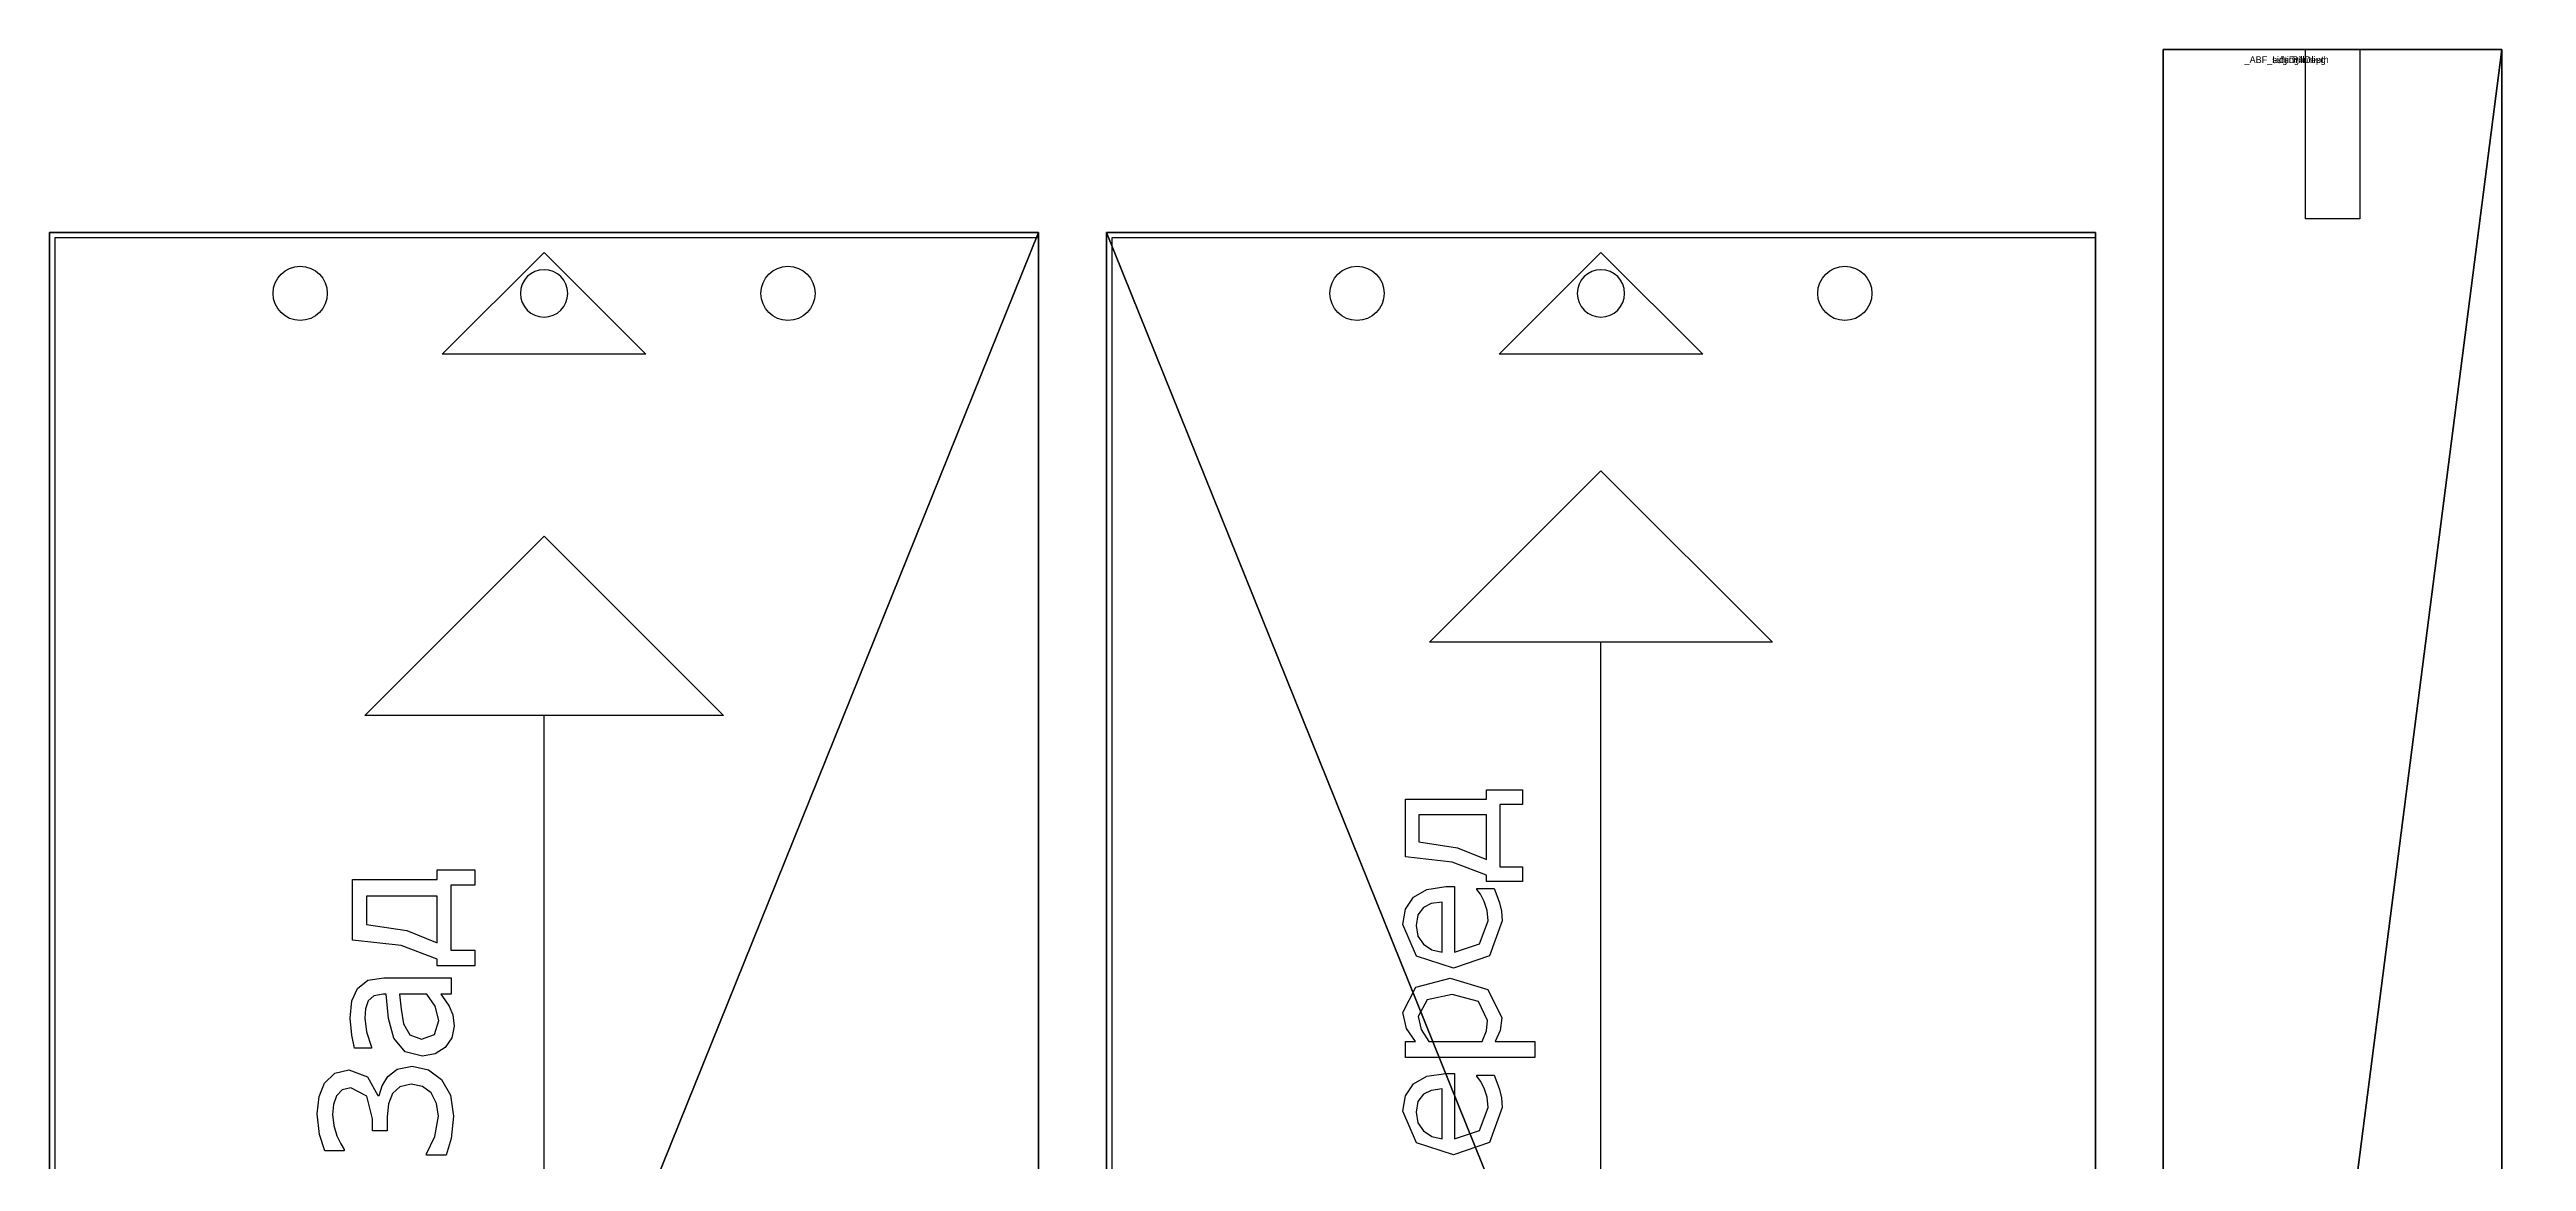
# Model space of a CAD drawing. Header units: millimetres. Extents: x -41809 to 43, y -1679 to 482.
# Drawn here: x -3217.7 to -2852.1, y 224.9 to 389 of the extents above; entities that cross this region are included whole.
import ezdxf

# ---------------------------------------------------------------- set-up
doc = ezdxf.new("R2010")
doc.units = ezdxf.units.MM
doc.header["$LTSCALE"] = 25.4
doc.layers.get('0').update_dxf_attribs({"true_color": 0xffffff})
for name, color, linetype, true_color in [('ABF_cuttingLines', 56, 'Continuous', 0x808014), ('ABF_edgeBanding', 172, 'Continuous', 0x0000cc), ('ABF_Label', 241, 'Continuous', 0xff87aa), ('D7-DEPTHF-$44817', 241, 'Continuous', 0xff87aa), ('D8-DEPTH12-$38878', 134, 'Continuous', 0x009987), ('Dside8', 252, 'Continuous', 0x777799)]:
    doc.layers.add(name, color=color, linetype=linetype, true_color=true_color)

# ---------------------------------------------------------------- blocks, each defined once
blk = doc.blocks.new('Group87#3')
at = {"layer": 'Dside8', "color": 0, "extrusion": (0, -1, 0)}
blk.add_circle((0, 9), 4, dxfattribs=at)
blk = doc.blocks.new('Group88#3')
at = {"layer": 'Dside8', "color": 0}
blk.add_polyline3d([(-4, 0, 0), (-4, -25, 0), (4, -25, 0), (4, 0, 0), (-4, 0, 0)], close=True, dxfattribs=at)
blk = doc.blocks.new('Group124#1')
at = {"layer": 'ABF_cuttingLines', "color": 0}
blk.add_polyline3d([(-50, 18, 0), (0, 18, 0), (0, 407, 0), (-50, 407, 0), (-50, 18, 0)], close=True, dxfattribs=at)
blk = doc.blocks.new('______ 1. ___#24')
at = {"layer": 'ABF_cuttingLines', "color": 0}
for p, q in [((-50, 407, 18), (0, 407, 18)), ((-50, 18, 18), (-50, 407, 18)), ((-50, 18), (-50, 407)), ((-50, 407), (0, 407)), ((-50, 18, 18), (-50, 407, 18)), ((-50, 407, 18), (-50, 407)), ((-50, 18), (-50, 407)), ((-50, 407, 18), (0, 407, 18)), ((-50, 407), (0, 407)), ((-50, 407, 18), (-50, 407)), ((0, 407, 18), (0, 18, 18)), ((0, 407), (0, 18)), ((0, 407, 18), (0, 407)), ((0, 407, 18), (0, 18, 18)), ((0, 407), (0, 18)), ((0, 407, 18), (0, 407))]:
    blk.add_line(p, q, dxfattribs=at)
at = {"color": 0, "extrusion": (0, 0, -1)}
ref = blk.add_blockref('Group87#3', (25, 407, -18), dxfattribs=dict(at, rotation=360))
ref.add_attrib('Skp_GroupInstanceName', '_ABF_sideDrill', (0, 0), dxfattribs={"height": 1})
ref = blk.add_blockref('Group88#3', (25, 407, -18), dxfattribs=dict(at, rotation=360))
ref.add_attrib('Skp_GroupInstanceName', '_ABF_sideDrillDepth', (0, 0), dxfattribs={"height": 1})
at = {"layer": 'ABF_cuttingLines', "color": 0}
ref = blk.add_blockref('Group124#1', (0, 0, 18), dxfattribs=at)
ref.add_attrib('Skp_GroupInstanceName', '_ABF_cuttingLines', (0, 0), dxfattribs={"layer": '0', "height": 1})
at = {"color": 7, "true_color": 0xffffff}
mesh = blk.add_polyface(dxfattribs=at)
corners = [(-50, 18, 18), (0, 407, 18), (-50, 407, 18), (0, 18, 18)]
mesh.append_faces([[corners[k] for k in face] for face in [(0, 1, 2), (1, 0, 3)]], dxfattribs={"vtx0": -1, "color": 7})
at = {"color": 0}
mesh = blk.add_polyface(dxfattribs=at)
corners = [(0, 407), (-50, 18), (-50, 407), (0, 18)]
mesh.append_faces([[corners[k] for k in face] for face in [(0, 1, 2), (1, 0, 3)]], dxfattribs={"vtx0": -1, "color": 0})
mesh = blk.add_polyface(dxfattribs=at)
corners = [(-50, 407, 18), (-50, 18), (-50, 18, 18), (-50, 407)]
mesh.append_faces([[corners[k] for k in face] for face in [(0, 1, 2), (1, 0, 3)]], dxfattribs={"vtx0": -1, "color": 0})
mesh = blk.add_polyface(dxfattribs=at)
corners = [(-50, 407, 18), (0, 407), (-50, 407), (0, 407, 18)]
mesh.append_faces([[corners[k] for k in face] for face in [(0, 1, 2), (1, 0, 3)]], dxfattribs={"vtx0": -1, "color": 0})
mesh = blk.add_polyface(dxfattribs=at)
corners = [(0, 407), (0, 18, 18), (0, 18), (0, 407, 18)]
mesh.append_faces([[corners[k] for k in face] for face in [(0, 1, 2), (1, 0, 3)]], dxfattribs={"vtx0": -1, "color": 0})
blk = doc.blocks.new('Group28#1')
at = {"layer": 'D8-DEPTH12-$38878', "color": 0, "extrusion": (0, 0, -1)}
blk.add_circle((0, -9), 4, dxfattribs=at)
blk = doc.blocks.new('Group32#1')
at = {"layer": 'D8-DEPTH12-$38878', "color": 0, "extrusion": (0, 0, -1)}
blk.add_circle((0, -9), 4, dxfattribs=at)
blk = doc.blocks.new('Group34#2')
at = {"layer": 'D7-DEPTHF-$44817', "color": 0}
blk.add_circle((0, -9, 18), 3.5, dxfattribs=at)
blk = doc.blocks.new('Group102#1')
at = {"layer": 'ABF_Label', "color": 0}
for p, q in [((31.48, 15.3), (32.73, 19.11)), ((32.73, 19.11), (36.01, 20.52)), ((33.96, 18.39), (33.4, 17.54)), ((34.79, 18.97), (33.96, 18.39)), ((35.91, 19.16), (34.79, 18.97)), ((37.03, 18.97), (35.91, 19.16)), ((36.01, 20.52), (37.62, 20.26)), ((37.77, 18.41), (37.03, 18.97)), ((37.62, 20.26), (38.84, 19.44)), ((38.17, 17.6), (37.77, 18.41)), ((38.84, 19.44), (39.65, 18.06)), ((39.65, 18.06), (39.93, 16.08)), ((41.59, 6.86), (41.59, 20.25)), ((41.59, 20.25), (43.24, 20.25)), ((43.24, 20.25), (43.24, 19.23)), ((43.24, 19.23), (44.6, 20.15)), ((44.48, 18.64), (43.24, 17.84)), ((45.83, 18.95), (44.48, 18.64)), ((44.6, 20.15), (46.24, 20.52)), ((47.57, 18.03), (45.83, 18.95)), ((46.24, 20.52), (48.86, 19.19)), ((48.1, 15.43), (47.57, 18.03)), ((48.86, 19.19), (49.8, 15.62)), ((50.84, 15.3), (52.09, 19.11)), ((52.09, 19.11), (55.36, 20.52)), ((53.31, 18.39), (52.75, 17.54)), ((54.15, 18.97), (53.31, 18.39)), ((55.27, 19.16), (54.15, 18.97)), ((56.38, 18.97), (55.27, 19.16)), ((55.36, 20.52), (56.97, 20.26)), ((57.12, 18.41), (56.38, 18.97)), ((56.97, 20.26), (58.2, 19.44)), ((57.53, 17.6), (57.12, 18.41)), ((58.2, 19.44), (59.01, 18.06)), ((59.01, 18.06), (59.29, 16.08)), ((61.84, 15.44), (62.37, 20.25)), ((62.37, 20.25), (68.37, 20.25)), ((63.92, 18.87), (63.32, 14.87)), ((66.72, 18.87), (63.92, 18.87)), ((66.72, 11.87), (66.72, 18.87)), ((68.37, 20.25), (68.37, 11.87)), ((33.4, 17.54), (33.15, 16.45)), ((33.15, 16.45), (38.33, 16.45)), ((38.33, 16.45), (38.17, 17.6)), ((39.93, 16.08), (39.93, 15.19)), ((43.24, 17.84), (43.24, 12.3)), ((47.39, 12.69), (48.1, 15.43)), ((49.8, 15.62), (48.63, 11.72)), ((52.75, 17.54), (52.51, 16.45)), ((52.51, 16.45), (57.68, 16.45)), ((57.68, 16.45), (57.53, 17.6)), ((59.29, 16.08), (59.29, 15.19)), ((60.48, 11.87), (61.84, 15.44)), ((32.77, 11.56), (31.48, 15.3)), ((39.93, 15.19), (33.15, 15.19)), ((33.15, 15.19), (34.01, 12.58)), ((39.14, 12.5), (39.65, 12.86)), ((39.65, 12.86), (39.75, 12.86)), ((39.75, 12.86), (39.75, 11.06)), ((52.13, 11.56), (50.84, 15.3)), ((59.29, 15.19), (52.51, 15.19)), ((52.51, 15.19), (53.37, 12.58)), ((58.5, 12.5), (59.01, 12.86)), ((59.01, 12.86), (59.1, 12.86)), ((59.1, 12.86), (59.1, 11.06)), ((63.32, 14.87), (62.1, 11.87)), ((36.4, 10.24), (32.77, 11.56)), ((34.01, 12.58), (36.38, 11.68)), ((36.38, 11.68), (37.45, 11.8)), ((37.39, 10.31), (36.4, 10.24)), ((38.26, 10.51), (37.39, 10.31)), ((37.45, 11.8), (38.39, 12.11)), ((39.03, 10.78), (38.26, 10.51)), ((38.39, 12.11), (39.14, 12.5)), ((39.75, 11.06), (39.03, 10.78)), ((43.24, 12.3), (44.35, 11.87)), ((44.39, 10.44), (43.24, 10.96)), ((43.24, 10.96), (43.24, 6.86)), ((44.35, 11.87), (45.4, 11.75)), ((45.68, 10.27), (44.39, 10.44)), ((45.4, 11.75), (47.39, 12.69)), ((48.63, 11.72), (45.68, 10.27)), ((55.76, 10.24), (52.13, 11.56)), ((53.37, 12.58), (55.74, 11.68)), ((55.74, 11.68), (56.8, 11.8)), ((56.74, 10.31), (55.76, 10.24)), ((57.61, 10.51), (56.74, 10.31)), ((56.8, 11.8), (57.75, 12.11)), ((58.38, 10.78), (57.61, 10.51)), ((57.75, 12.11), (58.5, 12.5)), ((59.1, 11.06), (58.38, 10.78)), ((59.83, 8.12), (59.83, 11.87)), ((59.83, 11.87), (60.48, 11.87)), ((67.81, 10.49), (61.36, 10.49)), ((61.36, 10.49), (61.36, 8.12)), ((62.1, 11.87), (66.72, 11.87)), ((67.81, 8.12), (67.81, 10.49)), ((68.37, 11.87), (69.34, 11.87)), ((69.34, 11.87), (69.34, 8.12)), ((61.36, 8.12), (59.83, 8.12)), ((69.34, 8.12), (67.81, 8.12)), ((43.24, 6.86), (41.59, 6.86)), ((-51.61, 0), (84.63, 0))]:
    blk.add_line(p, q, dxfattribs=at)
blk.add_polyline3d([(84.63, 17.78, 0), (102.41, 0, 0), (84.63, -17.78, 0), (84.63, 17.78, 0)], close=True, dxfattribs=at)
blk = doc.blocks.new('Group125#1')
at = {"layer": 'ABF_cuttingLines', "color": 0}
blk.add_polyline3d([(-479.2, -32.3, 0), (-479.2, -392.7, 0), (-334, -392.7, 0), (-334, -32.3, 0), (-479.2, -32.3, 0)], close=True, dxfattribs=at)
blk = doc.blocks.new('Group126#1')
at = {"layer": 'ABF_edgeBanding', "color": 0}
blk.add_polyline3d([(-407, -34.45, 0), (-391.96, -49.49, 0), (-422.04, -49.49, 0), (-407, -34.45, 0)], close=True, dxfattribs=at)
blk = doc.blocks.new('______ 1. ___#25')
at = {"color": 0}
for p, q in [((-480, -31.5, 18), (-334, -31.5, 18)), ((-480, -393.5, 18), (-480, -31.5, 18)), ((-480, -31.5), (-334, -31.5)), ((-480, -393.5), (-480, -31.5)), ((-480, -31.5, 18), (-334, -31.5, 18)), ((-480, -31.5), (-334, -31.5)), ((-480, -31.5, 18), (-480, -31.5)), ((-480, -393.5, 18), (-480, -31.5, 18)), ((-480, -31.5, 18), (-480, -31.5)), ((-480, -393.5), (-480, -31.5)), ((-334, -31.5, 18), (-334, -393.5, 18)), ((-334, -31.5), (-334, -393.5)), ((-334, -31.5, 18), (-334, -31.5)), ((-334, -31.5, 18), (-334, -393.5, 18)), ((-334, -31.5), (-334, -393.5)), ((-334, -31.5, 18), (-334, -31.5))]:
    blk.add_line(p, q, dxfattribs=at)
at = {"color": 0, "extrusion": (0, 0, -1), "rotation": 180}
for name, p in [('Group28#1', (443, -49.5, -18)), ('Group34#2', (407, -49.5, -18)), ('Group32#1', (371, -49.5, -18))]:
    blk.add_blockref(name, p, dxfattribs=at)
at = {"layer": 'ABF_cuttingLines', "color": 0}
blk.add_blockref('Group125#1', (0, 0, 18), dxfattribs=at)
at = {"layer": 'ABF_edgeBanding', "color": 0}
blk.add_blockref('Group126#1', (0, 0, 18), dxfattribs=at)
at = {"layer": 'ABF_Label', "color": 0, "xscale": 1.42396740103657, "yscale": 1.42396740103657, "rotation": 90}
blk.add_blockref('Group102#1', (-407, -212.5, 18), dxfattribs=at)
at = {"color": 7, "true_color": 0xffffff}
mesh = blk.add_polyface(dxfattribs=at)
corners = [(-334, -393.5, 18), (-480, -31.5, 18), (-480, -393.5, 18), (-334, -31.5, 18)]
mesh.append_faces([[corners[k] for k in face] for face in [(0, 1, 2), (1, 0, 3)]], dxfattribs={"vtx0": -1, "color": 7})
at = {"color": 0}
mesh = blk.add_polyface(dxfattribs=at)
corners = [(-480, -31.5), (-334, -393.5), (-480, -393.5), (-334, -31.5)]
mesh.append_faces([[corners[k] for k in face] for face in [(0, 1, 2), (1, 0, 3)]], dxfattribs={"vtx0": -1, "color": 0})
at = {"color": 13, "true_color": 0xc46b6b}
mesh = blk.add_polyface(dxfattribs=at)
corners = [(-480, -31.5, 18), (-334, -31.5), (-480, -31.5), (-334, -31.5, 18)]
mesh.append_faces([[corners[k] for k in face] for face in [(0, 1, 2), (1, 0, 3)]], dxfattribs={"vtx0": -1, "color": 13})
mesh = blk.add_polyface(dxfattribs=at)
corners = [(-480, -31.5, 18), (-480, -393.5), (-480, -393.5, 18), (-480, -31.5)]
mesh.append_faces([[corners[k] for k in face] for face in [(0, 1, 2), (1, 0, 3)]], dxfattribs={"vtx0": -1, "color": 13})
at = {"color": 0}
mesh = blk.add_polyface(dxfattribs=at)
corners = [(-334, -31.5), (-334, -393.5, 18), (-334, -393.5), (-334, -31.5, 18)]
mesh.append_faces([[corners[k] for k in face] for face in [(0, 1, 2), (1, 0, 3)]], dxfattribs={"vtx0": -1, "color": 0})
blk = doc.blocks.new('Group38#1')
at = {"layer": 'D8-DEPTH12-$38878', "color": 0}
blk.add_circle((0, 9), 4, dxfattribs=at)
blk = doc.blocks.new('Group42#1')
at = {"layer": 'D8-DEPTH12-$38878', "color": 0}
blk.add_circle((0, 9), 4, dxfattribs=at)
blk = doc.blocks.new('Group49#1')
at = {"layer": 'D7-DEPTHF-$44817', "color": 0, "extrusion": (0, 0, -1)}
blk.add_circle((0, 9, 18), 3.5, dxfattribs=at)
blk = doc.blocks.new('Group104#1')
at = {"layer": 'ABF_Label', "color": 0}
for p, q in [((30.52, 21.73), (32.14, 22.25)), ((32.14, 22.25), (34.16, 22.48)), ((34.16, 22.48), (35.9, 22.31)), ((35.9, 22.31), (37.23, 21.76)), ((30.52, 19.81), (30.52, 21.73)), ((30.63, 19.81), (30.52, 19.81)), ((31.19, 20.14), (30.63, 19.81)), ((31.99, 20.53), (31.19, 20.14)), ((33.02, 20.84), (31.99, 20.53)), ((34.12, 20.97), (33.02, 20.84)), ((35.1, 20.88), (34.12, 20.97)), ((35.97, 20.57), (35.1, 20.88)), ((36.55, 20), (35.97, 20.57)), ((36.76, 19.17), (36.55, 20)), ((37.23, 21.76), (38.21, 20.74)), ((38.21, 20.74), (38.54, 19.36)), ((33.69, 17.01), (35.91, 17.56)), ((35.91, 17.56), (36.76, 19.17)), ((37.84, 17.51), (35.99, 16.47)), ((38.54, 19.36), (37.84, 17.51)), ((40.68, 18.78), (41.98, 19.07)), ((40.68, 17.11), (40.68, 18.78)), ((42.32, 17.6), (40.78, 17.11)), ((41.98, 19.07), (43.67, 19.23)), ((43.66, 17.77), (42.32, 17.6)), ((44.59, 17.71), (43.66, 17.77)), ((43.67, 19.23), (45.37, 19.07)), ((45.37, 17.44), (44.59, 17.71)), ((45.37, 19.07), (46.61, 18.5)), ((45.86, 16.89), (45.37, 17.44)), ((46.61, 18.5), (47.41, 17.46)), ((47.41, 17.46), (47.67, 15.9)), ((50.87, 14.18), (51.4, 18.99)), ((51.4, 18.99), (57.4, 18.99)), ((52.95, 17.6), (52.35, 13.61)), ((55.75, 17.6), (52.95, 17.6)), ((55.75, 10.61), (55.75, 17.6)), ((57.4, 18.99), (57.4, 10.61)), ((32.5, 15.56), (32.5, 17.01)), ((32.5, 17.01), (33.69, 17.01)), ((33.87, 15.56), (32.5, 15.56)), ((35.15, 15.44), (33.87, 15.56)), ((36.18, 15.04), (35.15, 15.44)), ((35.99, 16.47), (35.99, 16.34)), ((35.99, 16.34), (36.94, 16.06)), ((36.86, 14.3), (36.18, 15.04)), ((36.94, 16.06), (37.89, 15.49)), ((37.89, 15.49), (38.61, 14.55)), ((40.31, 13.77), (41.67, 14.91)), ((40.78, 17.11), (40.68, 17.11)), ((41.67, 14.91), (43.61, 15.43)), ((43.61, 15.43), (46.03, 15.64)), ((46.03, 15.96), (45.86, 16.89)), ((46.03, 15.64), (46.03, 15.96)), ((47.67, 15.9), (47.67, 9.21)), ((37.1, 13.18), (36.86, 14.3)), ((36.9, 12.05), (37.1, 13.18)), ((38.89, 13.09), (38.54, 11.47)), ((38.61, 14.55), (38.89, 13.09)), ((39.88, 12.04), (40.31, 13.77)), ((42.01, 13.31), (41.58, 12.15)), ((43.1, 13.93), (42.01, 13.31)), ((44.55, 14.18), (43.1, 13.93)), ((46.03, 14.33), (44.55, 14.18)), ((46.03, 11.61), (46.03, 14.33)), ((49.51, 10.61), (50.87, 14.18)), ((52.35, 13.61), (51.13, 10.61)), ((30.09, 9.71), (30.09, 11.66)), ((30.09, 11.66), (30.21, 11.66)), ((30.21, 11.66), (31.92, 10.84)), ((31.92, 10.84), (33.93, 10.48)), ((33.93, 10.48), (35.2, 10.65)), ((35.2, 10.65), (36.27, 11.21)), ((37.58, 10.16), (36.02, 9.28)), ((36.27, 11.21), (36.9, 12.05)), ((38.54, 11.47), (37.58, 10.16)), ((40.12, 10.79), (39.88, 12.04)), ((40.75, 9.8), (40.12, 10.79)), ((41.58, 12.15), (42.05, 10.88)), ((42.05, 10.88), (43.44, 10.45)), ((43.44, 10.45), (44.85, 10.79)), ((45.49, 9.83), (44.84, 9.41)), ((44.85, 10.79), (46.03, 11.61)), ((46.03, 10.25), (45.49, 9.83)), ((46.03, 9.21), (46.03, 10.25)), ((48.86, 6.86), (48.86, 10.61)), ((48.86, 10.61), (49.51, 10.61)), ((51.13, 10.61), (55.75, 10.61)), ((57.4, 10.61), (58.37, 10.61)), ((58.37, 10.61), (58.37, 6.86)), ((31.72, 9.21), (30.09, 9.71)), ((33.95, 8.97), (31.72, 9.21)), ((36.02, 9.28), (33.95, 8.97)), ((41.7, 9.16), (40.75, 9.8)), ((42.85, 8.93), (41.7, 9.16)), ((43.99, 9.06), (42.85, 8.93)), ((44.84, 9.41), (43.99, 9.06)), ((47.67, 9.21), (46.03, 9.21)), ((56.84, 9.23), (50.39, 9.23)), ((50.39, 9.23), (50.39, 6.86)), ((56.84, 6.86), (56.84, 9.23)), ((50.39, 6.86), (48.86, 6.86)), ((58.37, 6.86), (56.84, 6.86)), ((-40.64, 0), (73.66, 0))]:
    blk.add_line(p, q, dxfattribs=at)
blk.add_polyline3d([(73.66, 17.78, 0), (91.44, 0, 0), (73.66, -17.78, 0), (73.66, 17.78, 0)], close=True, dxfattribs=at)
blk = doc.blocks.new('Group127#1')
at = {"layer": 'ABF_cuttingLines', "color": 0}
blk.add_polyline3d([(-334, 32.3, 0), (-334, 392.7, 0), (-479.2, 392.7, 0), (-479.2, 32.3, 0), (-334, 32.3, 0)], close=True, dxfattribs=at)
blk = doc.blocks.new('Group128#1')
at = {"layer": 'ABF_edgeBanding', "color": 0}
blk.add_polyline3d([(-407, 390.55, 0), (-391.96, 375.51, 0), (-422.04, 375.51, 0), (-407, 390.55, 0)], close=True, dxfattribs=at)
blk = doc.blocks.new('______ 1. ___#26')
at = {"color": 0}
for p, q in [((-480, 393.5), (-480, 31.5)), ((-334, 393.5), (-480, 393.5)), ((-334, 393.5, 18), (-480, 393.5, 18)), ((-480, 393.5, 18), (-480, 31.5, 18)), ((-334, 393.5), (-480, 393.5)), ((-480, 393.5), (-480, 393.5, 18)), ((-334, 393.5, 18), (-480, 393.5, 18)), ((-480, 393.5), (-480, 31.5)), ((-480, 393.5, 18), (-480, 31.5, 18)), ((-480, 393.5), (-480, 393.5, 18)), ((-334, 31.5), (-334, 393.5)), ((-334, 31.5, 18), (-334, 393.5, 18)), ((-334, 31.5), (-334, 393.5)), ((-334, 393.5), (-334, 393.5, 18)), ((-334, 31.5, 18), (-334, 393.5, 18)), ((-334, 393.5), (-334, 393.5, 18))]:
    blk.add_line(p, q, dxfattribs=at)
for name, p in [('Group38#1', (-443, 375.5, 18)), ('Group49#1', (-407, 375.5, 18)), ('Group42#1', (-371, 375.5, 18))]:
    blk.add_blockref(name, p, dxfattribs=at)
at = {"layer": 'ABF_cuttingLines', "color": 0}
blk.add_blockref('Group127#1', (0, 0, 18), dxfattribs=at)
at = {"layer": 'ABF_edgeBanding', "color": 0}
blk.add_blockref('Group128#1', (0, 0, 18), dxfattribs=at)
at = {"layer": 'ABF_Label', "color": 0, "xscale": 1.489075238449054, "yscale": 1.489075238449054, "rotation": 90}
blk.add_blockref('Group104#1', (-407, 212.5, 18), dxfattribs=at)
at = {"color": 0}
mesh = blk.add_polyface(dxfattribs=at)
corners = [(-334, 393.5), (-480, 31.5), (-480, 393.5), (-334, 31.5)]
mesh.append_faces([[corners[k] for k in face] for face in [(0, 1, 2), (1, 0, 3)]], dxfattribs={"vtx0": -1, "color": 0})
at = {"color": 7, "true_color": 0xffffff}
mesh = blk.add_polyface(dxfattribs=at)
corners = [(-480, 31.5, 18), (-334, 393.5, 18), (-480, 393.5, 18), (-334, 31.5, 18)]
mesh.append_faces([[corners[k] for k in face] for face in [(0, 1, 2), (1, 0, 3)]], dxfattribs={"vtx0": -1, "color": 7})
at = {"color": 13, "true_color": 0xc46b6b}
mesh = blk.add_polyface(dxfattribs=at)
corners = [(-480, 393.5, 18), (-334, 393.5), (-480, 393.5), (-334, 393.5, 18)]
mesh.append_faces([[corners[k] for k in face] for face in [(0, 1, 2), (1, 0, 3)]], dxfattribs={"vtx0": -1, "color": 13})
mesh = blk.add_polyface(dxfattribs=at)
corners = [(-480, 393.5, 18), (-480, 31.5), (-480, 31.5, 18), (-480, 393.5)]
mesh.append_faces([[corners[k] for k in face] for face in [(0, 1, 2), (1, 0, 3)]], dxfattribs={"vtx0": -1, "color": 13})
at = {"color": 0}
mesh = blk.add_polyface(dxfattribs=at)
corners = [(-334, 393.5), (-334, 31.5, 18), (-334, 31.5), (-334, 393.5, 18)]
mesh.append_faces([[corners[k] for k in face] for face in [(0, 1, 2), (1, 0, 3)]], dxfattribs={"vtx0": -1, "color": 0})
blk = doc.blocks.new('Group39#1')
blk = doc.blocks.new('Group40#1')
blk = doc.blocks.new('Group43#1')
blk = doc.blocks.new('Group44#1')
blk = doc.blocks.new('Group47#1')
blk = doc.blocks.new('Group48#1')
blk = doc.blocks.new('Group51#1')
blk = doc.blocks.new('Group52#1')
blk = doc.blocks.new('Group50#2')
blk = doc.blocks.new('Group51#2')
blk = doc.blocks.new('Group53#1')
blk = doc.blocks.new('Group54#1')
blk = doc.blocks.new('Group108#1')
blk = doc.blocks.new('Group129#1')
blk = doc.blocks.new('Group130#1')
blk = doc.blocks.new('______ 1. ___#27')
at = {"color": 0}
ref = blk.add_blockref('Group39#1', (-443, -387, 18), dxfattribs=at)
ref.add_attrib('Skp_GroupInstanceName', '_ABF_sideDrill', (0, 0), dxfattribs={"height": 1})
ref = blk.add_blockref('Group40#1', (-443, -387, 18), dxfattribs=at)
ref.add_attrib('Skp_GroupInstanceName', '_ABF_sideDrillDepth', (0, 0), dxfattribs={"height": 1})
ref = blk.add_blockref('Group47#1', (-443, -18, 18), dxfattribs=at)
ref.add_attrib('Skp_GroupInstanceName', '_ABF_sideDrill', (0, 0), dxfattribs={"height": 1})
ref = blk.add_blockref('Group48#1', (-443, -18, 18), dxfattribs=at)
ref.add_attrib('Skp_GroupInstanceName', '_ABF_sideDrillDepth', (0, 0), dxfattribs={"height": 1})
ref = blk.add_blockref('Group50#2', (-407, -387, 18), dxfattribs=at)
ref.add_attrib('Skp_GroupInstanceName', '_ABF_sideDrill', (0, 0), dxfattribs={"height": 1})
ref = blk.add_blockref('Group51#2', (-407, -387, 18), dxfattribs=at)
ref.add_attrib('Skp_GroupInstanceName', '_ABF_sideDrillDepth', (0, 0), dxfattribs={"height": 1})
ref = blk.add_blockref('Group53#1', (-407, -18, 18), dxfattribs=at)
ref.add_attrib('Skp_GroupInstanceName', '_ABF_sideDrill', (0, 0), dxfattribs={"height": 1})
ref = blk.add_blockref('Group54#1', (-407, -18, 18), dxfattribs=at)
ref.add_attrib('Skp_GroupInstanceName', '_ABF_sideDrillDepth', (0, 0), dxfattribs={"height": 1})
ref = blk.add_blockref('Group43#1', (-371, -387, 18), dxfattribs=at)
ref.add_attrib('Skp_GroupInstanceName', '_ABF_sideDrill', (0, 0), dxfattribs={"height": 1})
ref = blk.add_blockref('Group44#1', (-371, -387, 18), dxfattribs=at)
ref.add_attrib('Skp_GroupInstanceName', '_ABF_sideDrillDepth', (0, 0), dxfattribs={"height": 1})
ref = blk.add_blockref('Group51#1', (-371, -18, 18), dxfattribs=at)
ref.add_attrib('Skp_GroupInstanceName', '_ABF_sideDrill', (0, 0), dxfattribs={"height": 1})
ref = blk.add_blockref('Group52#1', (-371, -18, 18), dxfattribs=at)
ref.add_attrib('Skp_GroupInstanceName', '_ABF_sideDrillDepth', (0, 0), dxfattribs={"height": 1})
at = {"layer": 'ABF_cuttingLines', "color": 0}
ref = blk.add_blockref('Group129#1', (0, 0, 18), dxfattribs=at)
ref.add_attrib('Skp_GroupInstanceName', '_ABF_cuttingLines', (0, 0), dxfattribs={"layer": '0', "height": 1})
at = {"layer": 'ABF_edgeBanding', "color": 0}
ref = blk.add_blockref('Group130#1', (0, 0, 18), dxfattribs=at)
ref.add_attrib('Skp_GroupInstanceName', '_ABF_edgeBanding', (0, 0), dxfattribs={"layer": '0', "height": 1})
at = {"layer": 'ABF_Label', "color": 0}
ref = blk.add_blockref('Group108#1', (-407, -202.5, 18), dxfattribs=dict(at, xscale=1.467811722094892, yscale=1.467811722094892, rotation=90))
ref.add_attrib('Skp_GroupInstanceName', '_ABF_Label', (0, 0), dxfattribs={"layer": '0', "height": 1})
blk = doc.blocks.new('_48501___EGGER_W_1000_ST9___2800207018__THICKNESS_18')
at = {"color": 0}
for name, p in [('______ 1. ___#25', (-2581.7, 393.5)), ('______ 1. ___#27', (-2893.7, 387)), ('______ 1. ___#24', (-2855.7, -18)), ('______ 1. ___#26', (-2737.7, -31.5))]:
    blk.add_blockref(name, p, dxfattribs=at)

msp = doc.modelspace()

# ---------------------------------------------------------------- block references
at = {"color": 0}
msp.add_blockref('_48501___EGGER_W_1000_ST9___2800207018__THICKNESS_18', (0, 0), dxfattribs=at)

doc.saveas('drawing.dxf')
